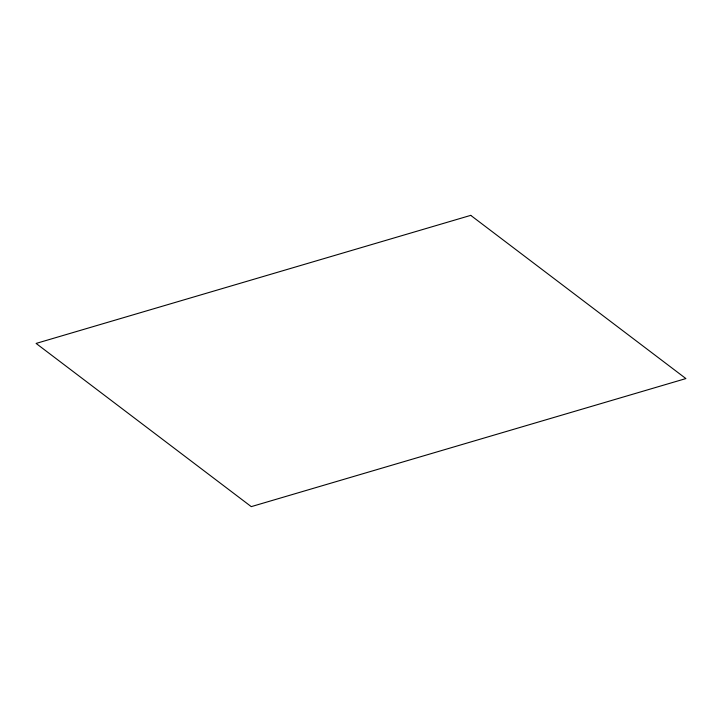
<?xml version="1.0" encoding="UTF-8"?>
<svg xmlns="http://www.w3.org/2000/svg" width="722" height="722" viewBox="0 0 722 722"><rect width="100%" height="100%" fill="white"/><g stroke="black" fill="none" stroke-linecap="round" stroke-linejoin="round"><path stroke-width="1.08" d="M470.735 215.364L36.1 343.428L251.265 506.636L685.9 378.572L470.735 215.364"/></g></svg>
